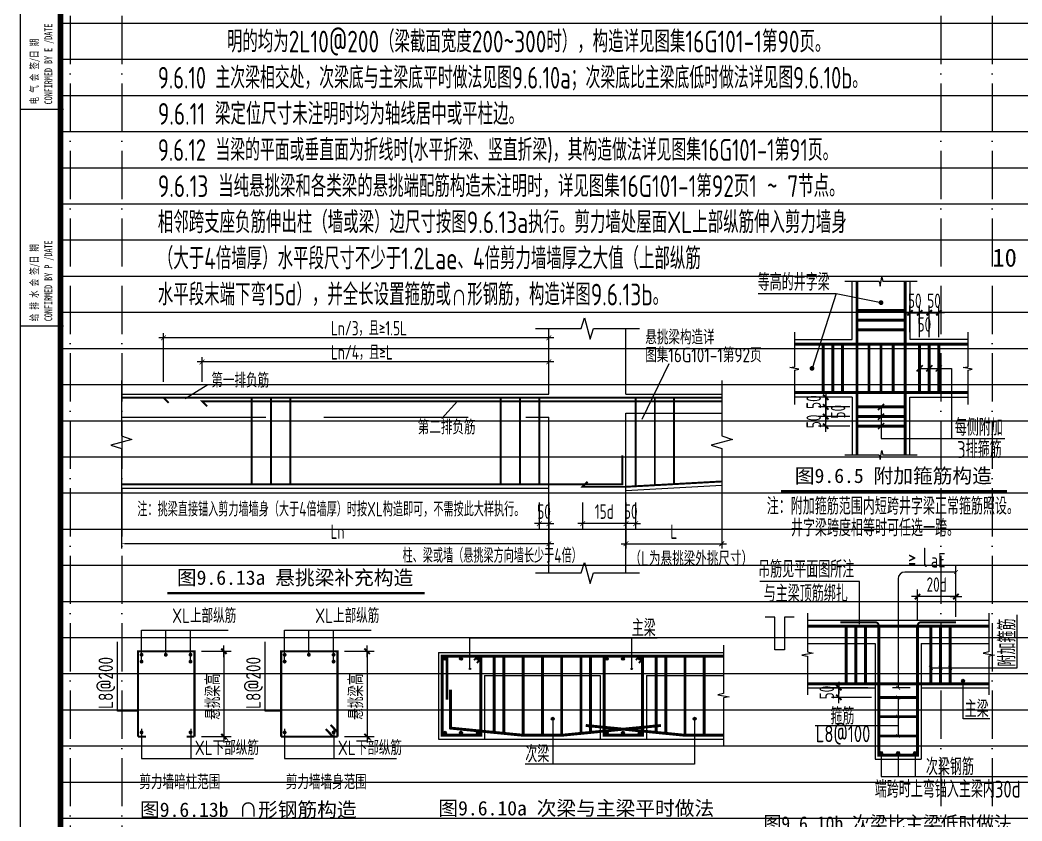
# Model space of a CAD drawing. Extents: x -1058961 to 23600, y -449123 to 2751847.
# Drawn here: x -653802 to -633003, y 13374 to 29994 of the extents above; entities that cross this region are included whole.
import ezdxf
from ezdxf.enums import TextEntityAlignment as Align

# ---------------------------------------------------------------- set-up
doc = ezdxf.new("R2010")
doc.units = 0
doc.header["$LTSCALE"] = 1000
doc.linetypes.add('D1', pattern=[14, 10, -2, 0, -2])
doc.linetypes.add('H3普通虚线', pattern=[4.2, 3, -1.2])
doc.layers.get('0').update_dxf_attribs({"linetype": 'CONTINUOUS'})
doc.layers.get('DEFPOINTS').update_dxf_attribs({"linetype": 'CONTINUOUS'})
for name, color, linetype in [('C-SHET-TTLB', 11, 'CONTINUOUS'), ('S-DETL-DIM', 151, 'CONTINUOUS'), ('S-DETL-LINE1', 2, 'CONTINUOUS'), ('S-DETL-LINE2', 2, 'H3普通虚线'), ('S-DETL-RBAR', 1, 'CONTINUOUS'), ('S-DETL-TEXT', 7, 'CONTINUOUS')]:
    doc.layers.add(name, color=color, linetype=linetype)
doc.layers.add('S-1-TEXT', color=7, linetype='CONTINUOUS', lineweight=18)
doc.styles.add('SHEET-ECADI', font='simhei.ttf', dxfattribs={"width": 0.7})
doc.styles.add('TS', font='tssdeng.shx', dxfattribs={"width": 0.7, "bigfont": 'tssdchn.shx'})
doc.styles.add('TSSD_DIMENSION', font='Tssdeng.shx', dxfattribs={"width": 0.7, "bigfont": 'tssdchn.shx'})
doc.styles.add('TSSD_Label', font='Tssdeng.shx', dxfattribs={"width": 0.7, "bigfont": 'hztxt.shx'})
doc.styles.add('华文行楷', font='tssdeng.shx', dxfattribs={"width": 0.75, "height": 350, "bigfont": 'hztxt.shx'})
doc.styles.add('黑体', font='simhei.ttf')
doc.dimstyles.new('DIM25', dxfattribs={"dimtxt": 300, "dimasz": 0.8, "dimexe": 150, "dimexo": 150, "dimgap": 100, "dimtad": 1, "dimdec": 0, "dimlfac": 0.25, "dimrnd": 1, "dimzin": 0, "dimdsep": 46, "dimtxsty": 'TS', "dimblk": '_DIMX', "dimcen": 0, "dimclrd": 256, "dimclre": 256, "dimclrt": 43, "dimadec": 1, "dimazin": 0, "dimtfac": 1, "dimtdec": 0, "dimtix": 1, "dimtmove": 2, "dimatfit": 3, "dimldrblk": 'ARCHTICK', "dimfxl": 0, "dimtolj": 1, "dimtzin": 1, "dimarcsym": 0})
doc.dimstyles.new('TSSD_25_100', dxfattribs={"dimtxt": 300, "dimasz": 100, "dimexe": 100, "dimexo": 250, "dimgap": 100, "dimtad": 1, "dimdec": 0, "dimlfac": 0.25, "dimzin": 0, "dimdsep": 46, "dimtxsty": 'TSSD_DIMENSION', "dimblk": 'ARCHTICK', "dimcen": 0, "dimdle": 100, "dimclrt": 7, "dimadec": 0, "dimazin": 0, "dimtfac": 1, "dimtdec": 0, "dimtix": 1, "dimtmove": 2, "dimatfit": 3, "dimldrblk": 'ARCHTICK', "dimfxl": 0, "dimtolj": 1, "dimtzin": 0, "dimarcsym": 0})

# ---------------------------------------------------------------- blocks, each defined once
blk = doc.blocks.new('2014SHEET-L')
at = {"layer": 'C-SHET-TTLB'}
for p, q in [((0, -45), (-9, -45)), ((0, -90), (-9, -90)), ((0, -135), (-9, -135)), ((0, -180), (-9, -180)), ((0, -225), (-9, -225))]:
    blk.add_line(p, q, dxfattribs=at)
at = {"layer": 'C-SHET-TTLB', "style": 'SHEET-ECADI', "width": 0.7}
for s, p in [('CONFIRMED BY A /DATE', (-2.33, -43.96)), ('建 筑 会 签/日 期', (-5.24, -43.96)), ('CONFIRMED BY S /DATE', (-2.33, -88.96)), ('结 构 会 签/日 期', (-5.24, -88.96)), ('CONFIRMED BY M /DATE', (-2.33, -133.96)), ('暖 动 会 签/日 期', (-5.24, -133.96)), ('CONFIRMED BY E /DATE', (-2.33, -178.96)), ('电 气 会 签/日 期', (-5.24, -178.96)), ('给 排 水 会 签/日 期', (-5.24, -223.96)), ('CONFIRMED BY P /DATE', (-2.33, -223.96))]:
    blk.add_text(s, height=1.6, rotation=90, dxfattribs=at).set_placement(p)
blk = doc.blocks.new('2017_11-sheet-L2', base_point=(18.4, 410))
at = {"layer": 'C-SHET-TTLB'}
blk.add_blockref('2014SHEET-L', (19, 410.6), dxfattribs=at)
blk = doc.blocks.new('_DIMX')
blk.add_line((-150, 0), (150, 0))
at = {"const_width": 50}
blk.add_lwpolyline([(-70, -70), (70, 70)], dxfattribs=at)
blk = doc.blocks.new('*D3433')
at = {"layer": 'DEFPOINTS', "color": 0}
for p in [(-636805, 16138), (-636053, 16138), (-635973, 15938)]:
    blk.add_point(p, dxfattribs=at)
at = {"layer": 'S-DETL-DIM', "lineweight": -2}
for p, q in [((-636203, 16138), (-636955, 16138)), ((-636805, 16138), (-636805, 16139)), ((-636805, 15938), (-636805, 16138)), ((-636123, 15938), (-636955, 15938)), ((-636805, 15937), (-636805, 15936))]:
    blk.add_line(p, q, dxfattribs=at)
at = {"layer": 'S-DETL-DIM', "lineweight": -2, "xscale": 0.8, "yscale": 0.8, "zscale": 0.8}
for p, rotation in [((-636805, 16138), 270), ((-636805, 15938), 90)]:
    blk.add_blockref('_DIMX', p, dxfattribs=dict(at, rotation=rotation))
at = {"layer": 'S-DETL-DIM', "color": 43, "insert": (-637055, 16038), "char_height": 300, "attachment_point": 5, "rotation": 90, "style": 'TS'}
blk.add_mtext('\\A1;50', dxfattribs=at)
blk = doc.blocks.new('_ArchTick')
at = {"color": 0, "linetype": 'ByBlock', "const_width": 0.15}
blk.add_lwpolyline([(-0.5, -0.5), (0.5, 0.5)], dxfattribs=at)
blk = doc.blocks.new('*D3434')
at = {"layer": 'DEFPOINTS', "color": 0}
for p in [(-635173, 18029), (-634373, 17498), (-635173, 17378)]:
    blk.add_point(p, dxfattribs=at)
at = {"layer": 'S-DETL-DIM', "lineweight": -2}
for p, q in [((-635173, 17528), (-635173, 18179)), ((-634373, 17648), (-634373, 18179)), ((-634374, 18029), (-635172, 18029))]:
    blk.add_line(p, q, dxfattribs=at)
at = {"layer": 'S-DETL-DIM', "lineweight": -2, "xscale": 0.8, "yscale": 0.8, "zscale": 0.8, "rotation": 180}
blk.add_blockref('_DIMX', (-635173, 18029), dxfattribs=at)
at = {"layer": 'S-DETL-DIM', "lineweight": -2, "xscale": 0.8, "yscale": 0.8, "zscale": 0.8}
blk.add_blockref('_DIMX', (-634373, 18029), dxfattribs=at)
at = {"layer": 'S-DETL-DIM', "color": 43, "insert": (-634773, 18279), "char_height": 300, "attachment_point": 5, "style": 'TS'}
blk.add_mtext('\\A1;20d', dxfattribs=at)
blk = doc.blocks.new('*D3435')
at = {"layer": 'DEFPOINTS', "color": 0}
for p in [(-635128, 23919), (-635328, 23366), (-635128, 23266)]:
    blk.add_point(p, dxfattribs=at)
at = {"layer": 'S-DETL-DIM', "lineweight": -2}
for p, q in [((-635328, 23516), (-635328, 24069)), ((-635128, 23416), (-635128, 24069)), ((-635329, 23919), (-635330, 23919)), ((-635328, 23919), (-635128, 23919)), ((-635127, 23919), (-635127, 23919))]:
    blk.add_line(p, q, dxfattribs=at)
at = {"layer": 'S-DETL-DIM', "lineweight": -2, "xscale": 0.8, "yscale": 0.8, "zscale": 0.8}
blk.add_blockref('_DIMX', (-635328, 23919), dxfattribs=at)
at = {"layer": 'S-DETL-DIM', "lineweight": -2, "xscale": 0.8, "yscale": 0.8, "zscale": 0.8, "rotation": 180}
blk.add_blockref('_DIMX', (-635128, 23919), dxfattribs=at)
at = {"layer": 'S-DETL-DIM', "color": 43, "insert": (-635228, 24169), "char_height": 300, "attachment_point": 5, "style": 'TS'}
blk.add_mtext('\\A1;50', dxfattribs=at)
blk = doc.blocks.new('*D3436')
at = {"layer": 'DEFPOINTS', "color": 0}
for p in [(-634728, 23919), (-634928, 23266), (-634728, 23266)]:
    blk.add_point(p, dxfattribs=at)
at = {"layer": 'S-DETL-DIM', "lineweight": -2}
for p, q in [((-634928, 23416), (-634928, 24069)), ((-634728, 23416), (-634728, 24069)), ((-634929, 23919), (-634930, 23919)), ((-634928, 23919), (-634728, 23919)), ((-634727, 23919), (-634727, 23919))]:
    blk.add_line(p, q, dxfattribs=at)
at = {"layer": 'S-DETL-DIM', "lineweight": -2, "xscale": 0.8, "yscale": 0.8, "zscale": 0.8}
blk.add_blockref('_DIMX', (-634928, 23919), dxfattribs=at)
at = {"layer": 'S-DETL-DIM', "lineweight": -2, "xscale": 0.8, "yscale": 0.8, "zscale": 0.8, "rotation": 180}
blk.add_blockref('_DIMX', (-634728, 23919), dxfattribs=at)
at = {"layer": 'S-DETL-DIM', "color": 43, "insert": (-634828, 24169), "char_height": 300, "attachment_point": 5, "style": 'TS'}
blk.add_mtext('\\A1;50', dxfattribs=at)
blk = doc.blocks.new('*D3437')
at = {"layer": 'DEFPOINTS', "color": 0}
for p in [(-636428, 21966), (-637076, 21766), (-636428, 21766)]:
    blk.add_point(p, dxfattribs=at)
at = {"layer": 'S-DETL-DIM', "lineweight": -2}
for p, q in [((-636578, 21966), (-637226, 21966)), ((-637076, 21966), (-637076, 21967)), ((-637076, 21966), (-637076, 21766)), ((-636578, 21766), (-637226, 21766)), ((-637076, 21765), (-637076, 21764))]:
    blk.add_line(p, q, dxfattribs=at)
at = {"layer": 'S-DETL-DIM', "lineweight": -2, "xscale": 0.8, "yscale": 0.8, "zscale": 0.8}
for p, rotation in [((-637076, 21966), 270), ((-637076, 21766), 90)]:
    blk.add_blockref('_DIMX', p, dxfattribs=dict(at, rotation=rotation))
at = {"layer": 'S-DETL-DIM', "color": 43, "insert": (-636820, 21866), "char_height": 300, "attachment_point": 5, "rotation": 90, "style": 'TS'}
blk.add_mtext('\\A1;50', dxfattribs=at)
blk = doc.blocks.new('*D3438')
at = {"layer": 'DEFPOINTS', "color": 0}
for p in [(-637076, 21766), (-636428, 21766), (-636428, 21566)]:
    blk.add_point(p, dxfattribs=at)
at = {"layer": 'S-DETL-DIM', "lineweight": -2}
for p, q in [((-636578, 21766), (-637226, 21766)), ((-637076, 21766), (-637076, 21767)), ((-637076, 21566), (-637076, 21766)), ((-636578, 21566), (-637226, 21566)), ((-637076, 21565), (-637076, 21564))]:
    blk.add_line(p, q, dxfattribs=at)
at = {"layer": 'S-DETL-DIM', "lineweight": -2, "xscale": 0.8, "yscale": 0.8, "zscale": 0.8}
for p, rotation in [((-637076, 21766), 270), ((-637076, 21566), 90)]:
    blk.add_blockref('_DIMX', p, dxfattribs=dict(at, rotation=rotation))
at = {"layer": 'S-DETL-DIM', "color": 43, "insert": (-637326, 21666), "char_height": 300, "attachment_point": 5, "rotation": 90, "style": 'TS'}
blk.add_mtext('\\A1;50', dxfattribs=at)
blk = doc.blocks.new('*D3439')
at = {"layer": 'DEFPOINTS', "color": 0}
for p in [(-637076, 22166), (-636528, 22166), (-636428, 21966)]:
    blk.add_point(p, dxfattribs=at)
at = {"layer": 'S-DETL-DIM', "lineweight": -2}
for p, q in [((-636678, 22166), (-637226, 22166)), ((-637076, 22166), (-637076, 22167)), ((-637076, 21966), (-637076, 22166)), ((-636578, 21966), (-637226, 21966)), ((-637076, 21965), (-637076, 21964))]:
    blk.add_line(p, q, dxfattribs=at)
at = {"layer": 'S-DETL-DIM', "lineweight": -2, "xscale": 0.8, "yscale": 0.8, "zscale": 0.8}
for p, rotation in [((-637076, 22166), 270), ((-637076, 21966), 90)]:
    blk.add_blockref('_DIMX', p, dxfattribs=dict(at, rotation=rotation))
at = {"layer": 'S-DETL-DIM', "color": 43, "insert": (-637326, 22066), "char_height": 300, "attachment_point": 5, "rotation": 90, "style": 'TS'}
blk.add_mtext('\\A1;50', dxfattribs=at)
blk = doc.blocks.new('*D3440')
at = {"layer": 'DEFPOINTS', "color": 0}
for p in [(-634928, 23919), (-635128, 23266), (-634928, 23266)]:
    blk.add_point(p, dxfattribs=at)
at = {"layer": 'S-DETL-DIM', "lineweight": -2}
for p, q in [((-635128, 23416), (-635128, 24069)), ((-634928, 23416), (-634928, 24069)), ((-635129, 23919), (-635130, 23919)), ((-635128, 23919), (-634928, 23919)), ((-634927, 23919), (-634927, 23919))]:
    blk.add_line(p, q, dxfattribs=at)
at = {"layer": 'S-DETL-DIM', "lineweight": -2, "xscale": 0.8, "yscale": 0.8, "zscale": 0.8}
blk.add_blockref('_DIMX', (-635128, 23919), dxfattribs=at)
at = {"layer": 'S-DETL-DIM', "lineweight": -2, "xscale": 0.8, "yscale": 0.8, "zscale": 0.8, "rotation": 180}
blk.add_blockref('_DIMX', (-634928, 23919), dxfattribs=at)
at = {"layer": 'S-DETL-DIM', "color": 43, "insert": (-635028, 23678), "char_height": 300, "attachment_point": 5, "style": 'TS'}
blk.add_mtext('\\A1;50', dxfattribs=at)
blk = doc.blocks.new('*D3473')
at = {"layer": 'DEFPOINTS', "color": 0}
for p in [(-641224, 20233), (-641024, 20233), (-641224, 19543)]:
    blk.add_point(p, dxfattribs=at)
at = {"layer": 'S-DETL-DIM', "color": 0, "lineweight": -2}
for p, q in [((-641224, 19983), (-641224, 19443)), ((-641024, 19983), (-641024, 19443)), ((-641224, 19543), (-641324, 19543)), ((-641024, 19543), (-641224, 19543)), ((-641024, 19543), (-640924, 19543))]:
    blk.add_line(p, q, dxfattribs=at)
at = {"layer": 'S-DETL-DIM', "color": 0, "lineweight": -2, "xscale": 100, "yscale": 100, "zscale": 100}
blk.add_blockref('_ArchTick', (-641224, 19543), dxfattribs=at)
at = {"layer": 'S-DETL-DIM', "color": 0, "lineweight": -2, "xscale": 100, "yscale": 100, "zscale": 100, "rotation": 180}
blk.add_blockref('_ArchTick', (-641024, 19543), dxfattribs=at)
at = {"layer": 'S-DETL-DIM', "color": 7, "insert": (-641124, 19793), "char_height": 300, "attachment_point": 5, "style": 'TSSD_DIMENSION'}
blk.add_mtext('\\A1;50', dxfattribs=at)
blk = doc.blocks.new('*D3474')
at = {"layer": 'DEFPOINTS', "color": 0}
for p in [(-641224, 20233), (-639234, 20233), (-639234, 19127)]:
    blk.add_point(p, dxfattribs=at)
at = {"layer": 'S-DETL-DIM', "color": 0, "lineweight": -2}
for p, q in [((-641224, 19983), (-641224, 19027)), ((-639234, 19983), (-639234, 19027)), ((-641324, 19127), (-639134, 19127))]:
    blk.add_line(p, q, dxfattribs=at)
at = {"layer": 'S-DETL-DIM', "color": 0, "lineweight": -2, "xscale": 100, "yscale": 100, "zscale": 100, "rotation": 180}
blk.add_blockref('_ArchTick', (-641224, 19127), dxfattribs=at)
at = {"layer": 'S-DETL-DIM', "color": 0, "lineweight": -2, "xscale": 100, "yscale": 100, "zscale": 100}
blk.add_blockref('_ArchTick', (-639234, 19127), dxfattribs=at)
at = {"layer": 'S-DETL-DIM', "color": 7, "insert": (-640229, 19377), "char_height": 300, "attachment_point": 5, "style": 'TSSD_DIMENSION'}
blk.add_mtext('\\A1;L', dxfattribs=at)
blk = doc.blocks.new('*D3475')
at = {"layer": 'DEFPOINTS', "color": 0}
for p in [(-642124, 20233), (-641224, 20233), (-642124, 19543)]:
    blk.add_point(p, dxfattribs=at)
at = {"layer": 'S-DETL-DIM', "color": 0, "lineweight": -2}
for p, q in [((-642124, 19983), (-642124, 19443)), ((-641224, 19983), (-641224, 19443)), ((-641124, 19543), (-642224, 19543))]:
    blk.add_line(p, q, dxfattribs=at)
at = {"layer": 'S-DETL-DIM', "color": 0, "lineweight": -2, "xscale": 100, "yscale": 100, "zscale": 100, "rotation": 180}
blk.add_blockref('_ArchTick', (-642124, 19543), dxfattribs=at)
at = {"layer": 'S-DETL-DIM', "color": 0, "lineweight": -2, "xscale": 100, "yscale": 100, "zscale": 100}
blk.add_blockref('_ArchTick', (-641224, 19543), dxfattribs=at)
at = {"layer": 'S-DETL-DIM', "color": 7, "insert": (-641674, 19793), "char_height": 300, "attachment_point": 5, "style": 'TSSD_DIMENSION'}
blk.add_mtext('\\A1;15d', dxfattribs=at)
blk = doc.blocks.new('*D3476')
at = {"layer": 'DEFPOINTS', "color": 0}
for p in [(-643024, 20233), (-642824, 20233), (-643024, 19543)]:
    blk.add_point(p, dxfattribs=at)
at = {"layer": 'S-DETL-DIM', "color": 0, "lineweight": -2}
for p, q in [((-643024, 19983), (-643024, 19443)), ((-642824, 19983), (-642824, 19443)), ((-643024, 19543), (-643124, 19543)), ((-642824, 19543), (-643024, 19543)), ((-642824, 19543), (-642724, 19543))]:
    blk.add_line(p, q, dxfattribs=at)
at = {"layer": 'S-DETL-DIM', "color": 0, "lineweight": -2, "xscale": 100, "yscale": 100, "zscale": 100}
blk.add_blockref('_ArchTick', (-643024, 19543), dxfattribs=at)
at = {"layer": 'S-DETL-DIM', "color": 0, "lineweight": -2, "xscale": 100, "yscale": 100, "zscale": 100, "rotation": 180}
blk.add_blockref('_ArchTick', (-642824, 19543), dxfattribs=at)
at = {"layer": 'S-DETL-DIM', "color": 7, "insert": (-642924, 19793), "char_height": 300, "attachment_point": 5, "style": 'TSSD_DIMENSION'}
blk.add_mtext('\\A1;50', dxfattribs=at)
blk = doc.blocks.new('*D3477')
at = {"layer": 'DEFPOINTS', "color": 0}
for p in [(-650824, 23399), (-650824, 22233), (-642824, 22233)]:
    blk.add_point(p, dxfattribs=at)
at = {"layer": 'S-DETL-DIM', "color": 0, "lineweight": -2}
for p, q in [((-642724, 23399), (-650924, 23399)), ((-650824, 22483), (-650824, 23499)), ((-642824, 22483), (-642824, 23499))]:
    blk.add_line(p, q, dxfattribs=at)
at = {"layer": 'S-DETL-DIM', "color": 0, "lineweight": -2, "xscale": 100, "yscale": 100, "zscale": 100, "rotation": 180}
blk.add_blockref('_ArchTick', (-650824, 23399), dxfattribs=at)
at = {"layer": 'S-DETL-DIM', "color": 0, "lineweight": -2, "xscale": 100, "yscale": 100, "zscale": 100}
blk.add_blockref('_ArchTick', (-642824, 23399), dxfattribs=at)
blk = doc.blocks.new('*D3478')
at = {"layer": 'DEFPOINTS', "color": 0}
for p in [(-651699, 20233), (-642824, 20233), (-651699, 19127)]:
    blk.add_point(p, dxfattribs=at)
at = {"layer": 'S-DETL-DIM', "color": 0, "lineweight": -2}
for p, q in [((-651699, 19983), (-651699, 19027)), ((-642824, 19983), (-642824, 19027)), ((-642724, 19127), (-651599, 19127))]:
    blk.add_line(p, q, dxfattribs=at)
at = {"layer": 'S-DETL-DIM', "color": 0}
blk.add_solid([(-651599, 19144), (-651599, 19111), (-651699, 19127)], dxfattribs=at)
at = {"layer": 'S-DETL-DIM', "color": 0, "lineweight": -2, "xscale": 100, "yscale": 100, "zscale": 100}
blk.add_blockref('_ArchTick', (-642824, 19127), dxfattribs=at)
at = {"layer": 'S-DETL-DIM', "color": 7, "insert": (-647212, 19377), "char_height": 300, "attachment_point": 5, "style": 'TSSD_DIMENSION'}
blk.add_mtext('\\A1;Ln', dxfattribs=at)
blk = doc.blocks.new('ArchTick')
at = {"color": 0, "linetype": 'ByBlock', "lineweight": -2, "const_width": 0.075}
blk.add_lwpolyline([(-0.25, -0.25), (0.25, 0.25)], dxfattribs=at)
blk = doc.blocks.new('*D3479')
at = {"layer": 'DEFPOINTS', "color": 0}
for p in [(-650024, 22899), (-650024, 22233), (-642824, 22233)]:
    blk.add_point(p, dxfattribs=at)
at = {"layer": 'S-DETL-DIM', "color": 0, "lineweight": -2}
for p, q in [((-642724, 22899), (-650124, 22899)), ((-650024, 22483), (-650024, 22999)), ((-642824, 22483), (-642824, 22999))]:
    blk.add_line(p, q, dxfattribs=at)
at = {"layer": 'S-DETL-DIM', "color": 0, "lineweight": -2, "xscale": 100, "yscale": 100, "zscale": 100, "rotation": 180}
blk.add_blockref('_ArchTick', (-650024, 22899), dxfattribs=at)
at = {"layer": 'S-DETL-DIM', "color": 0, "lineweight": -2, "xscale": 100, "yscale": 100, "zscale": 100}
blk.add_blockref('_ArchTick', (-642824, 22899), dxfattribs=at)
blk = doc.blocks.new('*D3480')
at = {"layer": 'DEFPOINTS', "color": 0}
for p in [(-650187, 16894), (-650187, 15124), (-649569, 15124)]:
    blk.add_point(p, dxfattribs=at)
at = {"layer": 'S-DETL-DIM', "lineweight": -2}
for p, q in [((-650037, 16894), (-649419, 16894)), ((-649569, 16893), (-649569, 15125)), ((-650037, 15124), (-649419, 15124))]:
    blk.add_line(p, q, dxfattribs=at)
at = {"layer": 'S-DETL-DIM', "lineweight": -2, "xscale": 0.8, "yscale": 0.8, "zscale": 0.8}
for p, rotation in [((-649569, 16894), 90), ((-649569, 15124), 270)]:
    blk.add_blockref('_DIMX', p, dxfattribs=dict(at, rotation=rotation))
blk = doc.blocks.new('*D3483')
at = {"layer": 'DEFPOINTS', "color": 0}
for p in [(-647216, 16894), (-647216, 15124), (-646599, 15124)]:
    blk.add_point(p, dxfattribs=at)
at = {"layer": 'S-DETL-DIM', "lineweight": -2}
for p, q in [((-647066, 16894), (-646449, 16894)), ((-646599, 16893), (-646599, 15125)), ((-647066, 15124), (-646449, 15124))]:
    blk.add_line(p, q, dxfattribs=at)
at = {"layer": 'S-DETL-DIM', "lineweight": -2, "xscale": 0.8, "yscale": 0.8, "zscale": 0.8}
for p, rotation in [((-646599, 16894), 90), ((-646599, 15124), 270)]:
    blk.add_blockref('_DIMX', p, dxfattribs=dict(at, rotation=rotation))

msp = doc.modelspace()

# ---------------------------------------------------------------- hatches: boundary and pattern name
at = {"layer": 'S-DETL-RBAR'}
h = msp.add_hatch(color=1, dxfattribs=at)
edge = h.paths.add_edge_path()
edge.add_arc((-644982.23, 16739.45), 31.25, 0, 360)
h = msp.add_hatch(color=1, dxfattribs=at)
edge = h.paths.add_edge_path()
edge.add_arc((-644646.83, 16739.45), 31.25, 0, 360)
h = msp.add_hatch(color=1, dxfattribs=at)
edge = h.paths.add_edge_path()
edge.add_arc((-644291.25, 16739.45), 31.25, 0, 360)
h = msp.add_hatch(color=1, dxfattribs=at)
edge = h.paths.add_edge_path()
edge.add_arc((-641622.23, 16739.45), 31.25, 0, 360)
h = msp.add_hatch(color=1, dxfattribs=at)
edge = h.paths.add_edge_path()
edge.add_arc((-641286.83, 16739.45), 31.25, 0, 360)
h = msp.add_hatch(color=1, dxfattribs=at)
edge = h.paths.add_edge_path()
edge.add_arc((-640931.25, 16739.45), 31.25, 0, 360)
h = msp.add_hatch(color=1, dxfattribs=at)
edge = h.paths.add_edge_path()
edge.add_arc((-644982.23, 15203.71), 31.25, 0, 360)
h = msp.add_hatch(color=1, dxfattribs=at)
edge = h.paths.add_edge_path()
edge.add_arc((-644646.83, 15203.71), 31.25, 0, 360)
h = msp.add_hatch(color=1, dxfattribs=at)
edge = h.paths.add_edge_path()
edge.add_arc((-644295.9, 15203.71), 31.25, 0, 360)
h = msp.add_hatch(color=1, dxfattribs=at)
edge = h.paths.add_edge_path()
edge.add_arc((-641622.23, 15203.71), 31.25, 0, 360)
h = msp.add_hatch(color=1, dxfattribs=at)
edge = h.paths.add_edge_path()
edge.add_arc((-641286.83, 15203.71), 31.25, 0, 360)
h = msp.add_hatch(color=1, dxfattribs=at)
edge = h.paths.add_edge_path()
edge.add_arc((-640935.9, 15203.71), 31.25, 0, 360)
h = msp.add_hatch(color=1, dxfattribs=at)
edge = h.paths.add_edge_path()
edge.add_arc((-635925.81, 14783.58), 31.25, 0, 360)
h = msp.add_hatch(color=1, dxfattribs=at)
edge = h.paths.add_edge_path()
edge.add_arc((-635572.87, 14783.58), 31.25, 0, 360)
h = msp.add_hatch(color=1, dxfattribs=at)
edge = h.paths.add_edge_path()
edge.add_arc((-635219.92, 14783.58), 31.25, 0, 360)
at = {"layer": 'S-DETL-TEXT'}
h = msp.add_hatch(color=256, dxfattribs=at)
edge = h.paths.add_edge_path()
edge.add_arc((-644462.63, 16528.93), 15.62, 0, 360)
h = msp.add_hatch(color=256, dxfattribs=at)
edge = h.paths.add_edge_path()
edge.add_arc((-641102.63, 16528.93), 15.62, 0, 360)
h = msp.add_hatch(color=256, dxfattribs=at)
edge = h.paths.add_edge_path()
edge.add_arc((-634224.29, 16283.32), 31.25, 0, 360)
h = msp.add_hatch(color=256, dxfattribs=at)
edge = h.paths.add_edge_path()
edge.add_arc((-642742.65, 15493.54), 31.25, 0, 360)
h = msp.add_hatch(color=256, dxfattribs=at)
edge = h.paths.add_edge_path()
edge.add_arc((-639798.08, 15493.54), 31.25, 0, 360)

# ---------------------------------------------------------------- linework, layer by layer
at = {"layer": 'C-SHET-TTLB'}
msp.add_line((-653802.31, 46140.13), (-653802.31, -11379.87), dxfattribs=at)
at = {"layer": 'C-SHET-TTLB', "const_width": 120}
msp.add_lwpolyline([(-652962.31, 46080.13), (-550702.31, 46080.13), (-550702.31, -11319.87), (-652962.31, -11319.87)], close=True, dxfattribs=at)
at = {"layer": 'DEFPOINTS', "color": 252, "linetype": 'D1', "ltscale": 0.1}
for p, q in [((-652762.31, 42680.13), (-652762.31, -11319.87)), ((-651690.31, 42680.13), (-651690.31, -11319.87)), ((-634690.31, 42680.13), (-634690.31, -11319.87)), ((-633618.31, 42680.13), (-633618.31, -11319.87))]:
    msp.add_line(p, q, dxfattribs=at)
at = {"layer": 'DEFPOINTS', "color": 252}
for p, q in [((-652962.31, 29930.13), (-557702.31, 29930.13)), ((-652962.31, 29180.13), (-557702.31, 29180.13)), ((-652962.31, 28430.13), (-557702.31, 28430.13)), ((-652962.31, 27680.13), (-557702.31, 27680.13)), ((-652962.31, 26930.13), (-557702.31, 26930.13)), ((-652962.31, 26180.13), (-557702.31, 26180.13)), ((-652962.31, 25430.13), (-557702.31, 25430.13)), ((-652962.31, 24680.13), (-557702.31, 24680.13)), ((-652962.31, 23930.13), (-557702.31, 23930.13)), ((-652962.31, 23180.13), (-557702.31, 23180.13)), ((-652962.31, 22430.13), (-557702.31, 22430.13)), ((-652962.31, 21680.13), (-557702.31, 21680.13)), ((-652962.31, 20930.13), (-557702.31, 20930.13)), ((-652962.31, 20180.13), (-557702.31, 20180.13)), ((-652962.31, 19430.13), (-557702.31, 19430.13)), ((-652962.31, 18680.13), (-557702.31, 18680.13)), ((-652962.31, 17930.13), (-557702.31, 17930.13)), ((-652962.31, 17180.13), (-557702.31, 17180.13)), ((-652962.31, 16430.13), (-557702.31, 16430.13)), ((-652962.31, 15680.13), (-579402.31, 15680.13)), ((-652962.31, 14930.13), (-579402.31, 14930.13)), ((-652962.31, 14180.13), (-579402.31, 14180.13)), ((-652962.31, 13430.13), (-579402.31, 13430.13))]:
    msp.add_line(p, q, dxfattribs=at)
at = {"layer": 'S-DETL-DIM'}
for p, q in [((-635965.59, 24565.64), (-636678.18, 24565.64)), ((-635965.59, 24565.64), (-635945.1, 24471.32)), ((-635945.1, 24471.32), (-635911.26, 24659.95)), ((-635911.26, 24659.95), (-635893.59, 24565.64)), ((-635178.18, 24565.64), (-635893.59, 24565.64)), ((-637728.18, 23515.64), (-637728.18, 22800.23)), ((-634128.18, 23515.64), (-634128.18, 22800.23)), ((-637822.5, 22782.56), (-637728.18, 22800.23)), ((-637633.86, 22748.72), (-637822.5, 22782.56)), ((-637728.18, 22728.23), (-637633.86, 22748.72)), ((-637728.18, 22728.23), (-637728.18, 22015.64)), ((-634222.5, 22782.56), (-634128.18, 22800.23)), ((-634033.86, 22748.72), (-634222.5, 22782.56)), ((-634128.18, 22728.23), (-634033.86, 22748.72)), ((-634128.18, 22728.23), (-634128.18, 22015.64)), ((-635945.1, 20871.32), (-635911.26, 21059.95)), ((-635911.26, 21059.95), (-635893.59, 20965.64)), ((-635965.59, 20965.64), (-636678.18, 20965.64)), ((-635965.59, 20965.64), (-635945.1, 20871.32)), ((-635178.18, 20965.64), (-635893.59, 20965.64)), ((-651699.01, 19952.95), (-651699.01, 19027.48)), ((-634372.87, 18537.75), (-635431.48, 18537.75)), ((-634372.87, 17607.6), (-634372.87, 18657.75)), ((-635573.49, 18395.73), (-635573.49, 16137.6)), ((-637452.87, 17687.6), (-637452.87, 16883.99)), ((-633692.87, 17687.6), (-633692.87, 16883.99)), ((-639198.02, 17021.58), (-639198.02, 16017.96)), ((-637335.91, 16858.58), (-637569.83, 16816.62)), ((-637452.87, 16883.99), (-637335.91, 16858.58)), ((-633692.87, 16883.99), (-633809.83, 16858.58)), ((-633809.83, 16858.58), (-633575.91, 16816.62)), ((-637569.83, 16816.62), (-637452.87, 16794.71)), ((-637452.87, 16794.71), (-637452.87, 15987.6)), ((-633575.91, 16816.62), (-633692.87, 16794.71)), ((-633692.87, 16794.71), (-633692.87, 15987.6)), ((-639198.02, 16017.96), (-639314.98, 15992.56)), ((-635322.87, 16137.6), (-635693.49, 16137.6)), ((-639314.98, 15992.56), (-639081.06, 15950.6)), ((-639081.06, 15950.6), (-639198.02, 15928.68)), ((-639198.02, 15928.68), (-639198.02, 14921.58)), ((-635573.49, 15937.6), (-635572.87, 15137.6))]:
    msp.add_line(p, q, dxfattribs=at)
msp.add_arc((-635431.47, 18395.73), 142.01, 90, 180, dxfattribs=at)
at = {"layer": 'S-DETL-LINE1'}
for p, q in [((-636528.18, 23365.64), (-636528.18, 24565.64)), ((-635328.18, 24565.64), (-635328.18, 23365.64)), ((-642824.48, 22232.95), (-642824.48, 23594.06)), ((-641224.48, 22232.95), (-641224.48, 23594.06)), ((-637728.18, 23365.64), (-636528.18, 23365.64)), ((-634128.18, 23365.64), (-635328.18, 23365.64)), ((-651699.01, 22232.95), (-642824.48, 22232.95)), ((-641224.48, 22232.95), (-639233.6, 22232.95)), ((-636528.18, 22165.64), (-637728.18, 22165.64)), ((-636528.18, 22165.64), (-636528.18, 20965.64)), ((-635328.18, 20965.64), (-635328.18, 22165.64)), ((-635328.18, 22165.64), (-634128.18, 22165.64)), ((-651699.01, 20282.95), (-642824.48, 20282.95)), ((-642824.48, 18519.44), (-642824.48, 20232.95)), ((-641224.48, 20232.95), (-639233.6, 20343.55)), ((-641224.48, 18519.44), (-641224.48, 20232.95)), ((-637452.87, 17537.6), (-633692.87, 17537.6)), ((-645118.02, 16871.58), (-639198.02, 16871.58)), ((-645118.02, 16871.58), (-645118.02, 15071.58)), ((-637452.87, 16137.6), (-636052.87, 16137.6)), ((-636052.87, 16137.6), (-636052.87, 14657.6)), ((-635092.87, 16137.6), (-633692.87, 16137.6)), ((-635092.87, 16137.6), (-635092.87, 14657.6)), ((-645118.02, 15071.58), (-639198.02, 15071.58)), ((-636052.87, 14657.6), (-635092.87, 14657.6))]:
    msp.add_line(p, q, dxfattribs=at)
for points in [[(-643104.48, 23594.06), (-642154.48, 23594.06), (-642084.48, 23814.06), (-641964.48, 23374.06), (-641894.48, 23594.06), (-640944.48, 23594.06)], [(-651699.01, 22512.95), (-651699.01, 21362.95), (-651479.01, 21292.95), (-651919.01, 21172.95), (-651699.01, 21102.95), (-651699.01, 19952.95)], [(-639233.6, 22512.95), (-639233.6, 21362.95), (-639013.6, 21292.95), (-639453.6, 21172.95), (-639233.6, 21102.95), (-639233.6, 19771.13)], [(-643104.48, 18519.44), (-642154.48, 18519.44), (-642084.48, 18739.44), (-641964.48, 18299.44), (-641894.48, 18519.44), (-640944.48, 18519.44)]]:
    msp.add_lwpolyline(points, dxfattribs=at)
for centre in [(-644982.23, 16739.45), (-644646.83, 16739.45), (-644291.25, 16739.45), (-641622.23, 16739.45), (-641286.83, 16739.45), (-640931.25, 16739.45), (-644982.23, 15203.71), (-644646.83, 15203.71), (-644295.9, 15203.71), (-641622.23, 15203.71), (-641286.83, 15203.71), (-640935.9, 15203.71)]:
    msp.add_circle(centre, 31.25, dxfattribs=at)
at = {"layer": 'S-DETL-LINE2'}
for p, q in [((-651699.01, 21752.95), (-642824.48, 21752.95)), ((-642824.48, 20232.95), (-642824.48, 21752.95)), ((-641224.48, 21832.95), (-639233.6, 21832.95)), ((-641224.48, 20232.95), (-641224.48, 21832.95))]:
    msp.add_line(p, q, dxfattribs=at)
at = {"layer": 'S-DETL-LINE2', "linetype": 'H3普通虚线'}
for p, q in [((-637452.87, 17057.6), (-636052.87, 17057.6)), ((-636052.87, 17057.6), (-636052.87, 16137.6)), ((-635092.87, 17057.6), (-633692.87, 17057.6)), ((-635092.87, 17057.6), (-635092.87, 16137.6)), ((-644158.02, 16391.58), (-641758.02, 16391.58)), ((-644158.02, 16391.58), (-644158.02, 15071.58)), ((-641758.02, 16391.58), (-641758.02, 15071.58)), ((-640798.02, 16391.58), (-639198.02, 16391.58)), ((-640798.02, 16391.58), (-640798.02, 15071.58))]:
    msp.add_line(p, q, dxfattribs=at)
at = {"layer": 'S-DETL-RBAR', "color": 1}
for points, const_width in [([(-636428.18, 24565.64), (-636428.18, 20965.64)], 60), ([(-635428.18, 20965.64), (-635428.18, 24565.64)], 60), ([(-636428.18, 23965.64), (-635428.18, 23965.64)], 60), ([(-636428.18, 23765.64), (-635428.18, 23765.64)], 60), ([(-636428.18, 23565.64), (-635428.18, 23565.64)], 60), ([(-637728.18, 23265.64), (-634128.18, 23265.64)], 60), ([(-634128.18, 22265.64), (-637728.18, 22265.64)], 60), ([(-636428.18, 21965.64), (-635428.18, 21965.64)], 60), ([(-636428.18, 21765.64), (-635428.18, 21765.64)], 60), ([(-636428.18, 21565.64), (-635428.18, 21565.64)], 60), ([(-636052.87, 17497.6), (-636772.87, 17497.6)], 40), ([(-635092.87, 17497.6), (-634372.87, 17497.6)], 40), ([(-637452.87, 17417.6), (-633692.87, 17417.6)], 60), ([(-636652.87, 16217.6), (-636652.87, 17417.6)], 60), ([(-636452.87, 16217.6), (-636452.87, 17417.6)], 60), ([(-636252.87, 16217.6), (-636252.87, 17417.6)], 60), ([(-635172.87, 17417.6), (-635172.87, 14737.6), (-635972.87, 14737.6), (-635972.87, 17417.6)], 60), ([(-634892.87, 16217.6), (-634892.87, 17417.6)], 60), ([(-634692.87, 16217.6), (-634692.87, 17417.6)], 60), ([(-634492.87, 16217.6), (-634492.87, 17417.6)], 60), ([(-644238.02, 16791.58), (-644238.02, 15151.58), (-645038.02, 15151.58), (-645038.02, 16791.58), (-644238.02, 16791.58)], 60), ([(-639198.02, 16791.58), (-644938.02, 16791.58), (-644938.02, 15891.72)], 60), ([(-644378.02, 16711.58), (-644298.02, 16791.58)], 40), ([(-644318.02, 16651.58), (-644238.02, 16731.58)], 40), ([(-643958.02, 16791.58), (-643958.02, 15210.77)], 60), ([(-643758.02, 16791.58), (-643758.02, 15191.04)], 60), ([(-643358.02, 16791.58), (-643358.02, 15151.58)], 60), ([(-642958.02, 16791.58), (-642958.02, 15151.58)], 60), ([(-642558.02, 16791.58), (-642558.02, 15151.58)], 60), ([(-642158.02, 16791.58), (-642158.02, 15191.04)], 60), ([(-641958.02, 16791.58), (-641958.02, 15210.77)], 60), ([(-640878.02, 16791.58), (-640878.02, 15151.58), (-641678.02, 15151.58), (-641678.02, 16791.58)], 60), ([(-641018.02, 16711.58), (-640938.02, 16791.58)], 40), ([(-640958.02, 16651.58), (-640878.02, 16731.58)], 40), ([(-640598.02, 16791.58), (-640598.02, 15210.77)], 60), ([(-640398.02, 16791.58), (-640398.02, 15191.04)], 60), ([(-639998.02, 16791.58), (-639998.02, 15151.58)], 60), ([(-639598.02, 16791.58), (-639598.02, 15151.58)], 60), ([(-637452.87, 16217.6), (-633692.87, 16217.6)], 60), ([(-644868.02, 16096.51), (-644868.02, 15300.56), (-643358.02, 15151.58), (-642558.02, 15151.58), (-640498.02, 15354.82)], 60), ([(-635972.87, 15937.6), (-635172.87, 15937.6)], 60), ([(-635972.87, 15537.6), (-635172.87, 15537.6)], 60), ([(-639198.02, 15151.58), (-639998.02, 15151.58), (-642058.02, 15354.82)], 60), ([(-635972.87, 15137.6), (-635172.87, 15137.6)], 60)]:
    msp.add_lwpolyline(points, dxfattribs=dict(at, const_width=const_width))
at = {"layer": 'S-DETL-RBAR', "color": 1, "linetype": 'H3普通虚线', "const_width": 60}
for points in [[(-637128.18, 23265.64), (-637128.18, 22265.64)], [(-636928.18, 23265.64), (-636928.18, 22265.64)], [(-636728.18, 23265.64), (-636728.18, 22265.64)], [(-636178.18, 23265.64), (-636178.18, 22265.64)], [(-635928.18, 23265.64), (-635928.18, 22265.64)], [(-635678.18, 23265.64), (-635678.18, 22265.64)], [(-635128.18, 23265.64), (-635128.18, 22265.64)], [(-634928.18, 23265.64), (-634928.18, 22265.64)], [(-634728.18, 23265.64), (-634728.18, 22265.64)]]:
    msp.add_lwpolyline(points, dxfattribs=at)
at = {"layer": 'S-DETL-RBAR'}
for points, const_width in [([(-651699.01, 22157.95), (-639233.6, 22157.95)], 40), ([(-650718.42, 22051.88), (-650824.48, 22157.95), (-639233.6, 22157.95)], 40), ([(-649918.42, 21976.88), (-650024.48, 22082.95), (-639233.6, 22082.95)], 40), ([(-648991.87, 20354.32), (-648991.87, 22157.95)], 40), ([(-648591.87, 20354.32), (-648591.87, 22157.95)], 40), ([(-648191.87, 20354.32), (-648191.87, 22157.95)], 40), ([(-643824.48, 20354.32), (-643824.48, 22157.95)], 40), ([(-643424.48, 20354.32), (-643424.48, 22157.95)], 40), ([(-643024.48, 20354.32), (-643024.48, 22157.95)], 40), ([(-641024.48, 20319.17), (-641024.48, 22157.95)], 40), ([(-640624.48, 20341.4), (-640624.48, 22157.95)], 40), ([(-640224.48, 20363.62), (-640224.48, 22157.95)], 40), ([(-651699.01, 20357.95), (-641299.48, 20357.95), (-641299.48, 20957.49)], 40), ([(-642018.42, 20414.01), (-642124.48, 20307.95), (-641226.56, 20307.95), (-639233.6, 20418.67)], 40), ([(-650181.4, 15124.37), (-650181.4, 16893.77), (-651352.31, 16893.77), (-651352.31, 15124.37)], 45), ([(-647211.06, 15124.37), (-647211.06, 16893.77), (-648381.96, 16893.77), (-648381.96, 15124.37)], 45), ([(-647307.31, 15124.37), (-647454.55, 15280.13)], 45), ([(-647206.73, 15209.99), (-647353.97, 15365.76)], 45), ([(-651352.31, 15124.37), (-651186.7, 15124.37)], 45), ([(-650181.4, 15124.37), (-650340.84, 15124.37)], 45), ([(-648381.96, 15124.37), (-647211.06, 15124.37)], 45)]:
    msp.add_lwpolyline(points, dxfattribs=dict(at, const_width=const_width))
at = {"layer": 'S-DETL-RBAR', "color": 1, "const_width": 40}
for points in [[(-635972.87, 17417.6, 0.41421289), (-636052.87, 17497.6)], [(-635092.87, 17497.6, 0.41421289), (-635172.87, 17417.6)]]:
    msp.add_lwpolyline(points, format="xyb", dxfattribs=at)
at = {"layer": 'S-DETL-RBAR', "const_width": 40}
for points in [[(-651299.49, 16821.86, 1), (-651259.49, 16821.86, 1)], [(-650796.94, 16821.86, 1), (-650756.94, 16821.86, 1)], [(-650283.17, 16821.86, 1), (-650243.17, 16821.86, 1)], [(-648329.15, 16821.86, 1), (-648289.15, 16821.86, 1)], [(-647826.59, 16821.86, 1), (-647786.59, 16821.86, 1)], [(-647312.82, 16821.86, 1), (-647272.82, 16821.86, 1)], [(-651299.49, 16680.62, 1), (-651259.49, 16680.62, 1)], [(-650283.17, 16680.62, 1), (-650243.17, 16680.62, 1)], [(-648329.15, 16680.62, 1), (-648289.15, 16680.62, 1)], [(-647312.82, 16680.62, 1), (-647272.82, 16680.62, 1)], [(-651299.49, 15210.86, 1), (-651259.49, 15210.86, 1)], [(-650283.17, 15210.86, 1), (-650243.17, 15210.86, 1)], [(-648329.15, 15210.86, 1), (-648289.15, 15210.86, 1)], [(-647312.82, 15210.86, 1), (-647272.82, 15210.86, 1)]]:
    msp.add_lwpolyline(points, format="xyb", close=True, dxfattribs=at)
at = {"layer": 'S-DETL-TEXT'}
for p, q in [((-638481.92, 24319.59), (-636857.44, 24319.59)), ((-636857.44, 24319.59), (-637360.84, 22765.64)), ((-636857.44, 24319.59), (-635928.18, 24129.71)), ((-640886.05, 21714.08), (-640325.94, 22866.33)), ((-635128.18, 22765.64), (-634464.07, 22765.64)), ((-634464.07, 22765.64), (-634464.07, 21307.98)), ((-650370.85, 22138.03), (-649901.01, 22429.58)), ((-644719.11, 22082.95), (-645048.89, 21728.36)), ((-635928.18, 21965.64), (-635928.18, 21307.98)), ((-635928.18, 21307.98), (-633355.71, 21307.98)), ((-645789.6, 18681.14), (-642458.45, 18681.14)), ((-636372.87, 18345.23), (-638447.27, 18345.23)), ((-636372.87, 17457.6), (-636372.87, 18345.23)), ((-633099.26, 16549.45), (-633099.26, 17654.38)), ((-651775.97, 15648.98), (-651775.97, 17092.45)), ((-648711.82, 15648.98), (-648711.82, 17092.45)), ((-644462.63, 16528.93), (-644462.63, 17170.27)), ((-644462.63, 17170.27), (-640574.23, 17170.27)), ((-641102.63, 16528.93), (-641102.63, 17170.27)), ((-634892.87, 16549.45), (-633099.26, 16549.45)), ((-634224.29, 15495.46), (-634224.29, 16283.32)), ((-651352.31, 15648.98), (-651775.97, 15648.98)), ((-648381.96, 15648.98), (-648711.82, 15648.98)), ((-642742.65, 15493.54), (-642742.65, 14549.03)), ((-639798.08, 15493.54), (-639798.08, 14549.03)), ((-633669.59, 15495.46), (-634224.29, 15495.46)), ((-635573.03, 15345.53), (-637295.59, 15345.53)), ((-635925.81, 14783.58), (-635925.81, 14295.61)), ((-635572.87, 14783.58), (-635572.87, 14295.61)), ((-635219.92, 14783.58), (-635219.92, 14295.61)), ((-639798.08, 14549.03), (-643316.62, 14549.03)), ((-635925.81, 14295.61), (-632885.7, 14295.61))]:
    msp.add_line(p, q, dxfattribs=at)
at = {"layer": 'S-DETL-TEXT', "color": 0}
for p, q in [((-651279.49, 16680.62), (-651279.49, 17335.24)), ((-651279.49, 17335.24), (-649483.55, 17335.24)), ((-650776.94, 16821.86), (-650776.94, 17335.24)), ((-650263.17, 16680.62), (-650263.17, 17335.24)), ((-648309.15, 16680.62), (-648309.15, 17335.24)), ((-648309.15, 17335.24), (-646513.2, 17335.24)), ((-647806.59, 16821.86), (-647806.59, 17335.24)), ((-647292.82, 16680.62), (-647292.82, 17335.24)), ((-651279.49, 15284.7), (-651279.49, 14667.23)), ((-650258.27, 15284.7), (-650258.27, 14667.23)), ((-648309.15, 15284.7), (-648309.15, 14667.23)), ((-647287.93, 15284.7), (-647287.93, 14667.23)), ((-651279.49, 14667.23), (-648957.7, 14667.23)), ((-648309.15, 14667.23), (-645987.36, 14667.23))]:
    msp.add_line(p, q, dxfattribs=at)
at = {"layer": 'S-DETL-TEXT', "const_width": 50}
for points in [[(-635953.18, 24129.71, 1), (-635903.18, 24129.71, 1)], [(-637385.84, 22765.64, 1), (-637335.84, 22765.64, 1)]]:
    msp.add_lwpolyline(points, format="xyb", close=True, dxfattribs=at)
at = {"layer": 'S-DETL-TEXT'}
for points, const_width in [([(-635064.18, 22829.64), (-635192.18, 22701.64)], 32), ([(-634864.18, 22829.64), (-634992.18, 22701.64)], 32), ([(-634664.18, 22829.64), (-634792.18, 22701.64)], 32), ([(-635864.18, 22029.64), (-635992.18, 21901.64)], 32), ([(-635864.18, 21829.64), (-635992.18, 21701.64)], 32), ([(-635864.18, 21629.64), (-635992.18, 21501.64)], 32), ([(-638005.13, 20215.7), (-633316.15, 20215.7)], 50), ([(-650741.2, 18102.54), (-645404.34, 18102.54)], 50)]:
    msp.add_lwpolyline(points, dxfattribs=dict(at, const_width=const_width))
msp.add_lwpolyline([(-637734.61, 17605.49), (-637934.61, 17605.49), (-637934.61, 16925.49), (-638134.61, 16925.49), (-638134.61, 17605.49), (-638334.61, 17605.49)], dxfattribs=at)
for centre, radius in [((-644462.63, 16528.93), 15.62), ((-641102.63, 16528.93), 15.62), ((-634224.29, 16283.32), 31.25), ((-642742.65, 15493.54), 31.25), ((-639798.08, 15493.54), 31.25), ((-635925.81, 14783.58), 31.25), ((-635572.87, 14783.58), 31.25), ((-635219.92, 14783.58), 31.25)]:
    msp.add_circle(centre, radius, dxfattribs=at)

# ---------------------------------------------------------------- block references
at = {"layer": 'C-SHET-TTLB', "xscale": 100, "yscale": 100, "zscale": 100}
msp.add_blockref('2017_11-sheet-L2', (-652962.31, 46080.13), dxfattribs=at)
at = {"layer": 'S-DETL-DIM', "xscale": 80, "yscale": 80, "zscale": 80}
msp.add_blockref('_ArchTick', (-634372.87, 18537.75), dxfattribs=at)
at = {"layer": 'S-DETL-DIM', "xscale": 80, "yscale": 80, "zscale": 80, "rotation": 270}
for p in [(-635573.49, 16137.6), (-635573.49, 15937.6), (-635573.49, 15537.6), (-635573.49, 15137.6)]:
    msp.add_blockref('_ArchTick', p, dxfattribs=at)
at = {"layer": 'S-DETL-TEXT', "xscale": 80, "yscale": 80, "zscale": 80, "rotation": 270}
for p in [(-634892.87, 16549.45), (-634692.87, 16549.45), (-634492.87, 16549.45)]:
    msp.add_blockref('_ArchTick', p, dxfattribs=at)

# ---------------------------------------------------------------- texts
at = {"layer": 'S-1-TEXT', "style": 'TS'}
for s, width, p in [('       明的均为2L10@200（梁截面宽度200~300时），构造详见图集16G101-1第90页。', 0.75, (-650941.26, 29322.56)), ('9.6.10 主次梁相交处，次梁底与主梁底平时做法见图9.6.10a；次梁底比主梁底低时做法详见图9.6.10b。', 0.72, (-650941.26, 28572.56)), ('9.6.11 梁定位尺寸未注明时均为轴线居中或平柱边。', 0.75, (-650941.26, 27822.56)), ('9.6.12 当梁的平面或垂直面为折线时(水平折梁、竖直折梁)，其构造做法详见图集16G101-1第91页。', 0.72, (-650941.26, 27072.56)), ('9.6.13 当纯悬挑梁和各类梁的悬挑端配筋构造未注明时，详见图集16G101-1第92页1 ~ 7节点。', 0.75, (-650941.26, 26322.56)), ('相邻跨支座负筋伸出柱（墙或梁）边尺寸按图9.6.13a执行。剪力墙处屋面XL上部纵筋伸入剪力墙身', 0.75, (-650941.26, 25572.56)), ('（大于4倍墙厚）水平段尺寸不少于1.2Lae、4倍剪力墙墙厚之大值（上部纵筋', 0.75, (-650941.26, 24822.56)), ('水平段末端下弯15d），并全长设置箍筋或∩形钢筋，构造详图9.6.13b。', 0.75, (-650941.26, 24072.56))]:
    msp.add_text(s, height=450, dxfattribs=dict(at, width=width)).set_placement(p)
at = {"layer": 'S-1-TEXT', "style": '黑体'}
msp.add_text('10 非承重填充墙(除注明外，本节中均简称为墙)', height=375, dxfattribs=at).set_placement((-633618.31, 24876.09))
at = {"layer": 'S-DETL-DIM', "width": 0.75}
for s, height, style, p in [('l', 400, '华文行楷', (-635067.64, 18645.31)), ('aE', 300, 'TS', (-634894.69, 18632.71)), ('≥', 350, 'TS', (-635368.01, 18637.75))]:
    msp.add_text(s, height=height, dxfattribs=dict(at, style=style)).set_placement(p)
at = {"layer": 'S-DETL-TEXT'}
for s, height, style, width, p in [('等高的井字梁', 350, 'TS', 0.75, (-638489.48, 24379.5)), ('Ln/3，且≥1.5L', 300, 'TSSD_Label', 0.7, (-647348.23, 23448.7)), ('悬挑梁构造详', 300, 'TSSD_Label', 0.8, (-640823.05, 23261.99)), ('Ln/4，且≥L', 300, 'TSSD_Label', 0.7, (-647348.23, 22948.7)), ('图集16G101-1第92页', 300, 'TSSD_Label', 0.8, (-640823.05, 22891.81)), ('第一排负筋', 300, 'TSSD_Label', 0.8, (-649830.54, 22366.43)), ('第二排负筋', 300, 'TSSD_Label', 0.8, (-645546.33, 21395.03)), ('每侧附加', 350, 'TS', 0.75, (-634396.88, 21367.89)), ('3排箍筋', 350, 'TS', 0.75, (-634348.12, 20906.22)), ('注：挑梁直接锚入剪力墙墙身（大于4倍墙厚）时按XL构造即可，不需按此大样执行。', 300, 'TSSD_Label', 0.7, (-651367.47, 19692.94)), ('注：附加箍筋范围内短跨井字梁正常箍筋照设。', 350, 'TS', 0.75, (-638301.32, 19731.17)), ('井字梁跨度相等时可任选一跨。', 350, 'TS', 0.75, (-637799.78, 19281.17)), ('柱、梁或墙（悬挑梁方向墙长少于4倍）', 300, 'TSSD_Label', 0.7, (-645860.93, 18731.14)), ('（L为悬挑梁外挑尺寸）', 300, 'TSSD_Label', 0.8, (-641149.91, 18668.81)), ('吊筋见平面图所注', 350, 'TS', 0.75, (-638479.28, 18423.5)), ('与主梁顶筋绑扎', 350, 'TS', 0.75, (-638363.78, 17916.61)), ('XL上部纵筋   ', 300, 'TSSD_Label', 0.8, (-650645.37, 17483.18)), ('XL上部纵筋   ', 300, 'TSSD_Label', 0.8, (-647675.02, 17483.18)), ('主梁', 350, 'TS', 0.75, (-641102.59, 17201.56)), ('主梁', 350, 'TS', 0.75, (-634191.26, 15523.54)), ('箍筋', 350, 'TS', 0.75, (-636979.33, 15373.61)), ('L8@100', 350, 'TS', 0.75, (-637284.77, 15008.07)), ('XL下部纵筋   ', 300, 'TSSD_Label', 0.8, (-650175.06, 14742.43)), ('XL下部纵筋   ', 300, 'TSSD_Label', 0.8, (-647204.71, 14742.43)), ('次梁', 350, 'TS', 0.75, (-643313.25, 14586.97)), ('次梁钢筋', 350, 'TS', 0.75, (-634996.64, 14323.69)), (' 剪力墙暗柱范围', 300, 'TSSD_Label', 0.8, (-651471.02, 14031.65)), (' 剪力墙墙身范围', 300, 'TSSD_Label', 0.8, (-648430.62, 14031.65)), ('端跨时上弯锚入主梁内30d', 350, 'TS', 0.75, (-636057.99, 13857.95)), ('图9.6.10b 次梁比主梁低时做法', 300, '黑体', 0.9, (-638366.47, 13170.38))]:
    msp.add_text(s, height=height, dxfattribs=dict(at, style=style, width=width)).set_placement(p)
at = {"layer": 'S-DETL-TEXT', "style": '黑体'}
for s, p in [('图9.6.5 附加箍筋构造', (-635673.34, 20386.87)), ('图9.6.13a 悬挑梁补充构造', (-648093.13, 18273.71)), ('图9.6.13b ∩形钢筋构造', (-649063.6, 13457.47))]:
    msp.add_text(s, height=300, dxfattribs=at).set_placement(p, align=Align.CENTER)
at = {"layer": 'S-DETL-TEXT'}
for s, height, style, width, p in [('附加箍筋', 350, 'TS', 0.75, (-633137.3, 16577.53)), ('L8@200', 300, 'TSSD_Label', 0.8, (-651872.37, 15698.41)), ('L8@200', 300, 'TSSD_Label', 0.8, (-648808.22, 15698.41)), ('悬挑梁高', 300, 'TSSD_Label', 0.8, (-649647.53, 15472.06)), ('悬挑梁高', 300, 'TSSD_Label', 0.8, (-646677.19, 15472.06))]:
    msp.add_text(s, height=height, rotation=90, dxfattribs=dict(at, style=style, width=width)).set_placement(p)
at = {"layer": 'S-DETL-TEXT', "style": '黑体'}
msp.add_text('图9.6.10a 次梁与主梁平时做法', height=300, dxfattribs=at).set_placement((-645117.85, 13488.48))

# ---------------------------------------------------------------- dimensions: what is measured, and where the dimension line sits
at = {"layer": 'S-DETL-DIM'}
for base, p1, p2, dimstyle, picture, middle in [((-635128.18, 23918.93), (-635328.18, 23365.64), (-635128.18, 23265.64), 'DIM25', '*D3435', (-635228.18, 24168.93)), ((-634728.18, 23918.93), (-634928.18, 23265.64), (-634728.18, 23265.64), 'DIM25', '*D3436', (-634828.18, 24168.93)), ((-643024.48, 19543.28), (-642824.48, 20232.95), (-643024.48, 20232.95), 'TSSD_25_100', '*D3476', (-642924.48, 19793.28)), ((-641224.48, 19543.28), (-641024.48, 20232.95), (-641224.48, 20232.95), 'TSSD_25_100', '*D3473', (-641124.48, 19793.28))]:
    dim = msp.add_linear_dim(base=base, p1=p1, p2=p2, dimstyle=dimstyle, dxfattribs=at)
    dim.commit()
    dim.dimension.update_dxf_attribs({"geometry": picture, "text_midpoint": middle})
dim = msp.add_linear_dim(base=(-634928.18, 23918.93), p1=(-635128.18, 23265.64), p2=(-634928.18, 23265.64), dimstyle='DIM25', dxfattribs=at)
dim.commit()
dim.dimension.update_dxf_attribs({"geometry": '*D3440', "text_midpoint": (-635028.18, 23678.23), "dimtype": 160})
for base, p1, p2, text, dimstyle, picture, middle in [((-650824.48, 23398.7), (-642824.48, 22232.95), (-650824.48, 22232.95), ' ', 'TSSD_25_100', '*D3477', (-646824.48, 23398.7)), ((-650024.48, 22898.7), (-642824.48, 22232.95), (-650024.48, 22232.95), ' ', 'TSSD_25_100', '*D3479', (-646424.48, 22898.7)), ((-642124.48, 19543.28), (-641224.48, 20232.95), (-642124.48, 20232.95), '15d', 'TSSD_25_100', '*D3475', (-641674.48, 19793.28)), ((-639233.6, 19127.48), (-641224.48, 20232.95), (-639233.6, 20232.95), 'L', 'TSSD_25_100', '*D3474', (-640229.04, 19377.48)), ((-635172.87, 18029.1), (-634372.87, 17497.6), (-635172.87, 17377.6), '20d', 'DIM25', '*D3434', (-634772.87, 18279.1))]:
    dim = msp.add_linear_dim(base=base, p1=p1, p2=p2, text=text, dimstyle=dimstyle, dxfattribs=at)
    dim.commit()
    dim.dimension.update_dxf_attribs({"geometry": picture, "text_midpoint": middle})
for base, p1, p2, picture, middle in [((-637075.99, 22165.64), (-636428.18, 21965.64), (-636528.18, 22165.64), '*D3439', (-637325.99, 22065.64)), ((-637075.99, 21765.64), (-636428.18, 21565.64), (-636428.18, 21765.64), '*D3438', (-637325.99, 21665.64)), ((-636805.36, 16137.6), (-635972.87, 15937.6), (-636052.87, 16137.6), '*D3433', (-637055.36, 16037.6))]:
    dim = msp.add_linear_dim(base=base, p1=p1, p2=p2, angle=90, dimstyle='DIM25', dxfattribs=at)
    dim.commit()
    dim.dimension.update_dxf_attribs({"geometry": picture, "text_midpoint": middle})
dim = msp.add_linear_dim(base=(-637075.99, 21765.64), p1=(-636428.18, 21965.64), p2=(-636428.18, 21765.64), angle=90, dimstyle='DIM25', dxfattribs=at)
dim.commit()
dim.dimension.update_dxf_attribs({"geometry": '*D3437', "text_midpoint": (-636820.46, 21865.64), "dimtype": 160})
dim = msp.add_linear_dim(base=(-651699.01, 19127.48), p1=(-642824.48, 20232.95), p2=(-651699.01, 20232.95), angle=180, text='Ln', dimstyle='TSSD_25_100', override={"dimblk1": 'ArchTick', "dimsah": 1}, dxfattribs=at)
dim.commit()
dim.dimension.update_dxf_attribs({"geometry": '*D3478', "text_midpoint": (-647211.75, 19377.48)})
for base, p1, p2, picture, middle in [((-649569.33, 15124.37), (-650186.62, 16893.77), (-650186.62, 15124.37), '*D3480', (-649569.33, 16009.07)), ((-646598.98, 15124.37), (-647216.28, 16893.77), (-647216.28, 15124.37), '*D3483', (-646598.98, 16009.07))]:
    dim = msp.add_linear_dim(base=base, p1=p1, p2=p2, angle=90, text=' ', dimstyle='DIM25', dxfattribs=at)
    dim.commit()
    dim.dimension.update_dxf_attribs({"geometry": picture, "text_midpoint": middle})

doc.saveas('drawing.dxf')
